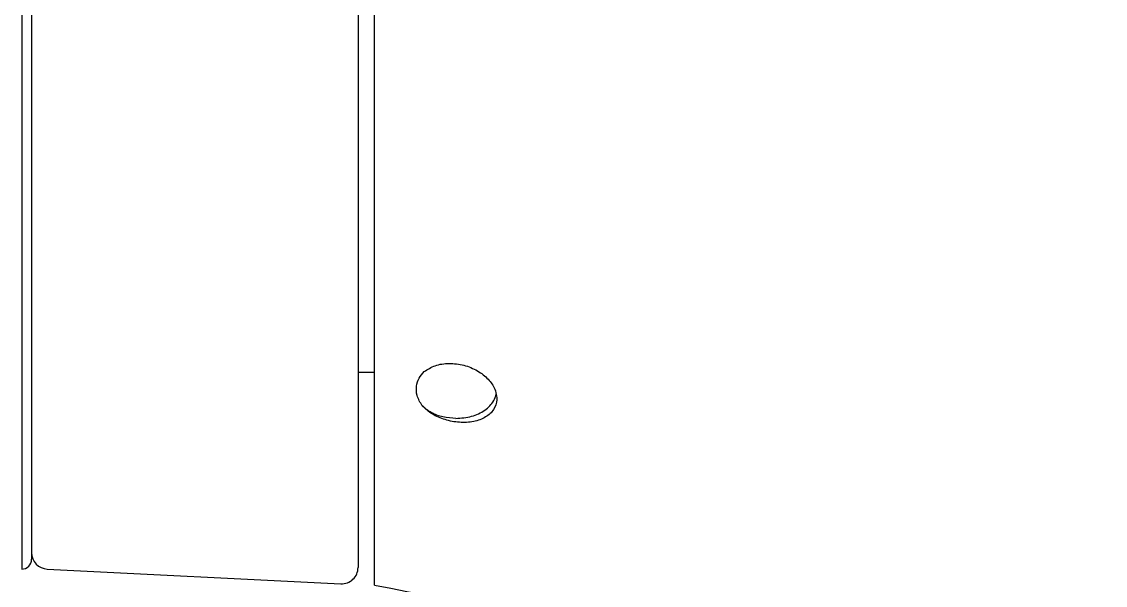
# Model space of a CAD drawing. Extents: x 21279 to 21873, y -1659 to -1239.
# Drawn here: x 21359.12 to 21392.32, y -1518.61 to -1501.34 of the extents above; entities that cross this region are included whole.
import ezdxf

# ---------------------------------------------------------------- set-up
doc = ezdxf.new("R2010")
doc.units = 0
doc.header["$LTSCALE"] = 7
doc.header["$MEASUREMENT"] = 0
doc.layers.get('0').update_dxf_attribs({"color": 2, "linetype": 'CONTINUOUS'})
doc.layers.add('08_ALL_FEATURES', color=7, linetype='CONTINUOUS')

msp = doc.modelspace()

# ---------------------------------------------------------------- linework, layer by layer
at = {"color": 7, "linetype": 'Continuous'}
for p, q in [((21359.122, -1477.06), (21359.122, -1518.107)), ((21359.428, -1477.36), (21359.428, -1517.807)), ((21369.428, -1477.109), (21369.428, -1518.058)), ((21369.928, -1515.604), (21369.928, -1481.604)), ((21369.928, -1512.083), (21369.428, -1512.083)), ((21359.903, -1518.107), (21368.903, -1518.557))]:
    msp.add_line(p, q, dxfattribs=at)
for centre, radius, start, end in [((21359.128, -1517.807), 0.3, 268.8275, 360), ((21359.928, -1517.608), 0.5, 180, 267.1376), ((21368.928, -1518.058), 0.5, 267.1376, 0)]:
    msp.add_arc(centre, radius, start, end, dxfattribs=at)
for points in [[(21371.449, -1512.06), (21371.79, -1511.878), (21372.214, -1511.809), (21372.668, -1511.864), (21373.086, -1512.036), (21373.412, -1512.293), (21373.616, -1512.6), (21373.674, -1512.815)], [(21371.393, -1513.105), (21371.238, -1512.79), (21371.22, -1512.502), (21371.301, -1512.259), (21371.449, -1512.06)], [(21373.678, -1512.888), (21373.677, -1512.922), (21373.581, -1513.218), (21373.337, -1513.448), (21372.97, -1513.585), (21372.534, -1513.612), (21372.093, -1513.53), (21371.7, -1513.356), (21371.393, -1513.105)], [(21372.428, -1513.494), (21372.906, -1513.427), (21373.312, -1513.235), (21373.583, -1512.948), (21373.662, -1512.748)], [(21373.674, -1512.815), (21373.678, -1512.888)], [(21372.428, -1513.494), (21372.028, -1513.447), (21371.671, -1513.313), (21371.393, -1513.105)]]:
    msp.add_spline(points, degree=3, dxfattribs=at)
at = {"layer": '08_ALL_FEATURES', "color": 7, "linetype": 'Continuous'}
msp.add_line((21369.928, -1518.604), (21369.928, -1476.604), dxfattribs=at)
msp.add_open_spline([(21369.932, -1518.598), (21375.227, -1519.6), (21383.071, -1521.755), (21393.02, -1525.926), (21400.191, -1529.671), (21405.857, -1533.33), (21410.091, -1536.653), (21413.108, -1539.331), (21415.949, -1542.19), (21418.578, -1545.243), (21421.003, -1548.457), (21424.105, -1552.839), (21427.836, -1558.417), (21431.397, -1564.103), (21434.12, -1568.726), (21436.108, -1572.223), (21438.034, -1575.756), (21439.975, -1579.286), (21442.15, -1582.686), (21445.38, -1586.985), (21449.093, -1590.923), (21453.408, -1594.165), (21458.147, -1596.723), (21462.213, -1597.667), (21464.896, -1597.667)], degree=3, knots=[0, 0, 0, 0, 0.125305, 0.187977, 0.250612, 0.313183, 0.34445, 0.375695, 0.406913, 0.438101, 0.469292, 0.5005, 0.562913, 0.625293, 0.656473, 0.687647, 0.71882, 0.750038, 0.781296, 0.812555, 0.875018, 0.906307, 0.93762, 1, 1, 1, 1], dxfattribs=at)

doc.saveas('drawing.dxf')
